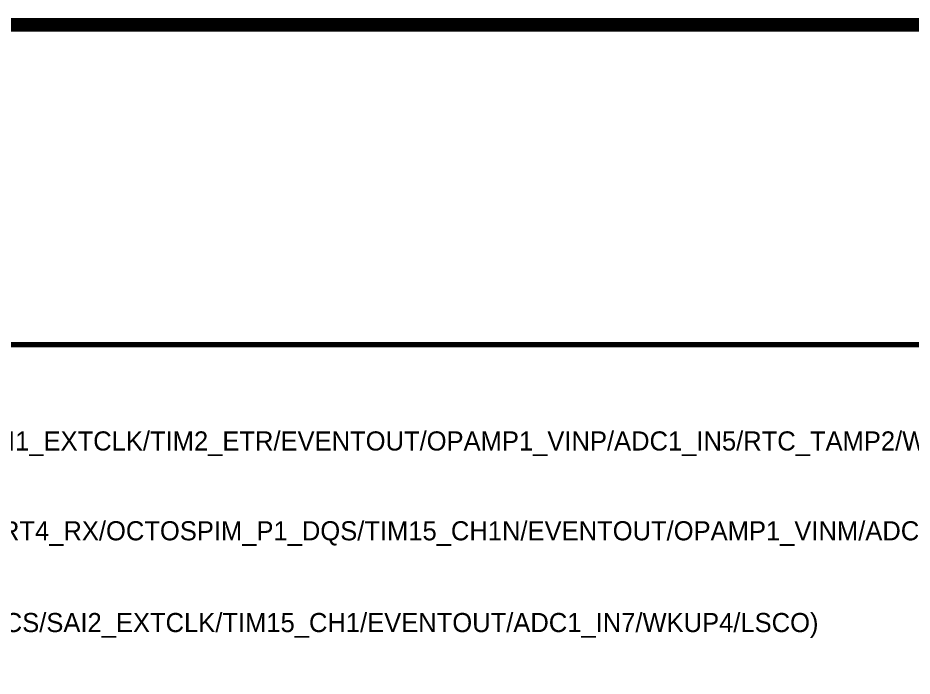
# Model space of a CAD drawing. Header units: inches. Extents: x 0 to 841, y 0 to 594.
# Drawn here: x 166 to 214.94, y 519.37 to 555.36 of the extents above; entities that cross this region are included whole.
import ezdxf

# ---------------------------------------------------------------- set-up
doc = ezdxf.new("R2010")
doc.units = ezdxf.units.IN
doc.layers.add('Sheet', color=255, linetype='Continuous')

msp = doc.modelspace()

# ---------------------------------------------------------------- linework, layer by layer
at = {"layer": 'Sheet'}
for points in [[(95.012, 49.988, 0.749, 0.749, 0), (95.012, 49.988, 0.749, 0.749, 0), (95.012, 124.982, 0.749, 0.749, 0), (95.012, 134.99, 0.749, 0.749, 0), (95.012, 259.999, 0.749, 0.749, 0), (95.012, 259.999, 0.749, 0.749, 0), (95.012, 502.491, 0.749, 0.749, 0), (95.012, 554.987, 0.749, 0.749, 0), (490.008, 554.987, 0.749, 0.749, 0), (490.008, 182.496, 0.749, 0.749, 0)], [(117.511, 537.493, 0.3, 0.3, 0), (417.508, 537.493, 0.3, 0.3, 0)]]:
    msp.add_lwpolyline(points, format="xyseb", dxfattribs=at)

# ---------------------------------------------------------------- texts
for s, p in [('PA0 (TIM2_CH1/TIM5_CH1/TIM8_ETR/USART2_CTS_NSS/UART4_TX/SAI1_EXTCLK/TIM2_ETR/EVENTOUT/OPAMP1_VINP/ADC1_IN5/RTC_TAMP2/WKUP1)', (118.008, 531.705)), ('PA1 (TIM2_CH2/TIM5_CH2/I2C1_SMBA/SPI1_SCK/USART2_RTS_DE/UART4_RX/OCTOSPIM_P1_DQS/TIM15_CH1N/EVENTOUT/OPAMP1_VINM/ADC1_IN6)', (118.008, 526.792)), ('PA2 (TIM2_CH3/TIM5_CH3/USART2_TX/LPUART1_TX/OCTOSPIM_P1_NCS/SAI2_EXTCLK/TIM15_CH1/EVENTOUT/ADC1_IN7/WKUP4/LSCO)', (118.008, 521.775))]:
    msp.add_text(s, height=1.045223, dxfattribs=at).set_placement(p)

doc.saveas('drawing.dxf')
